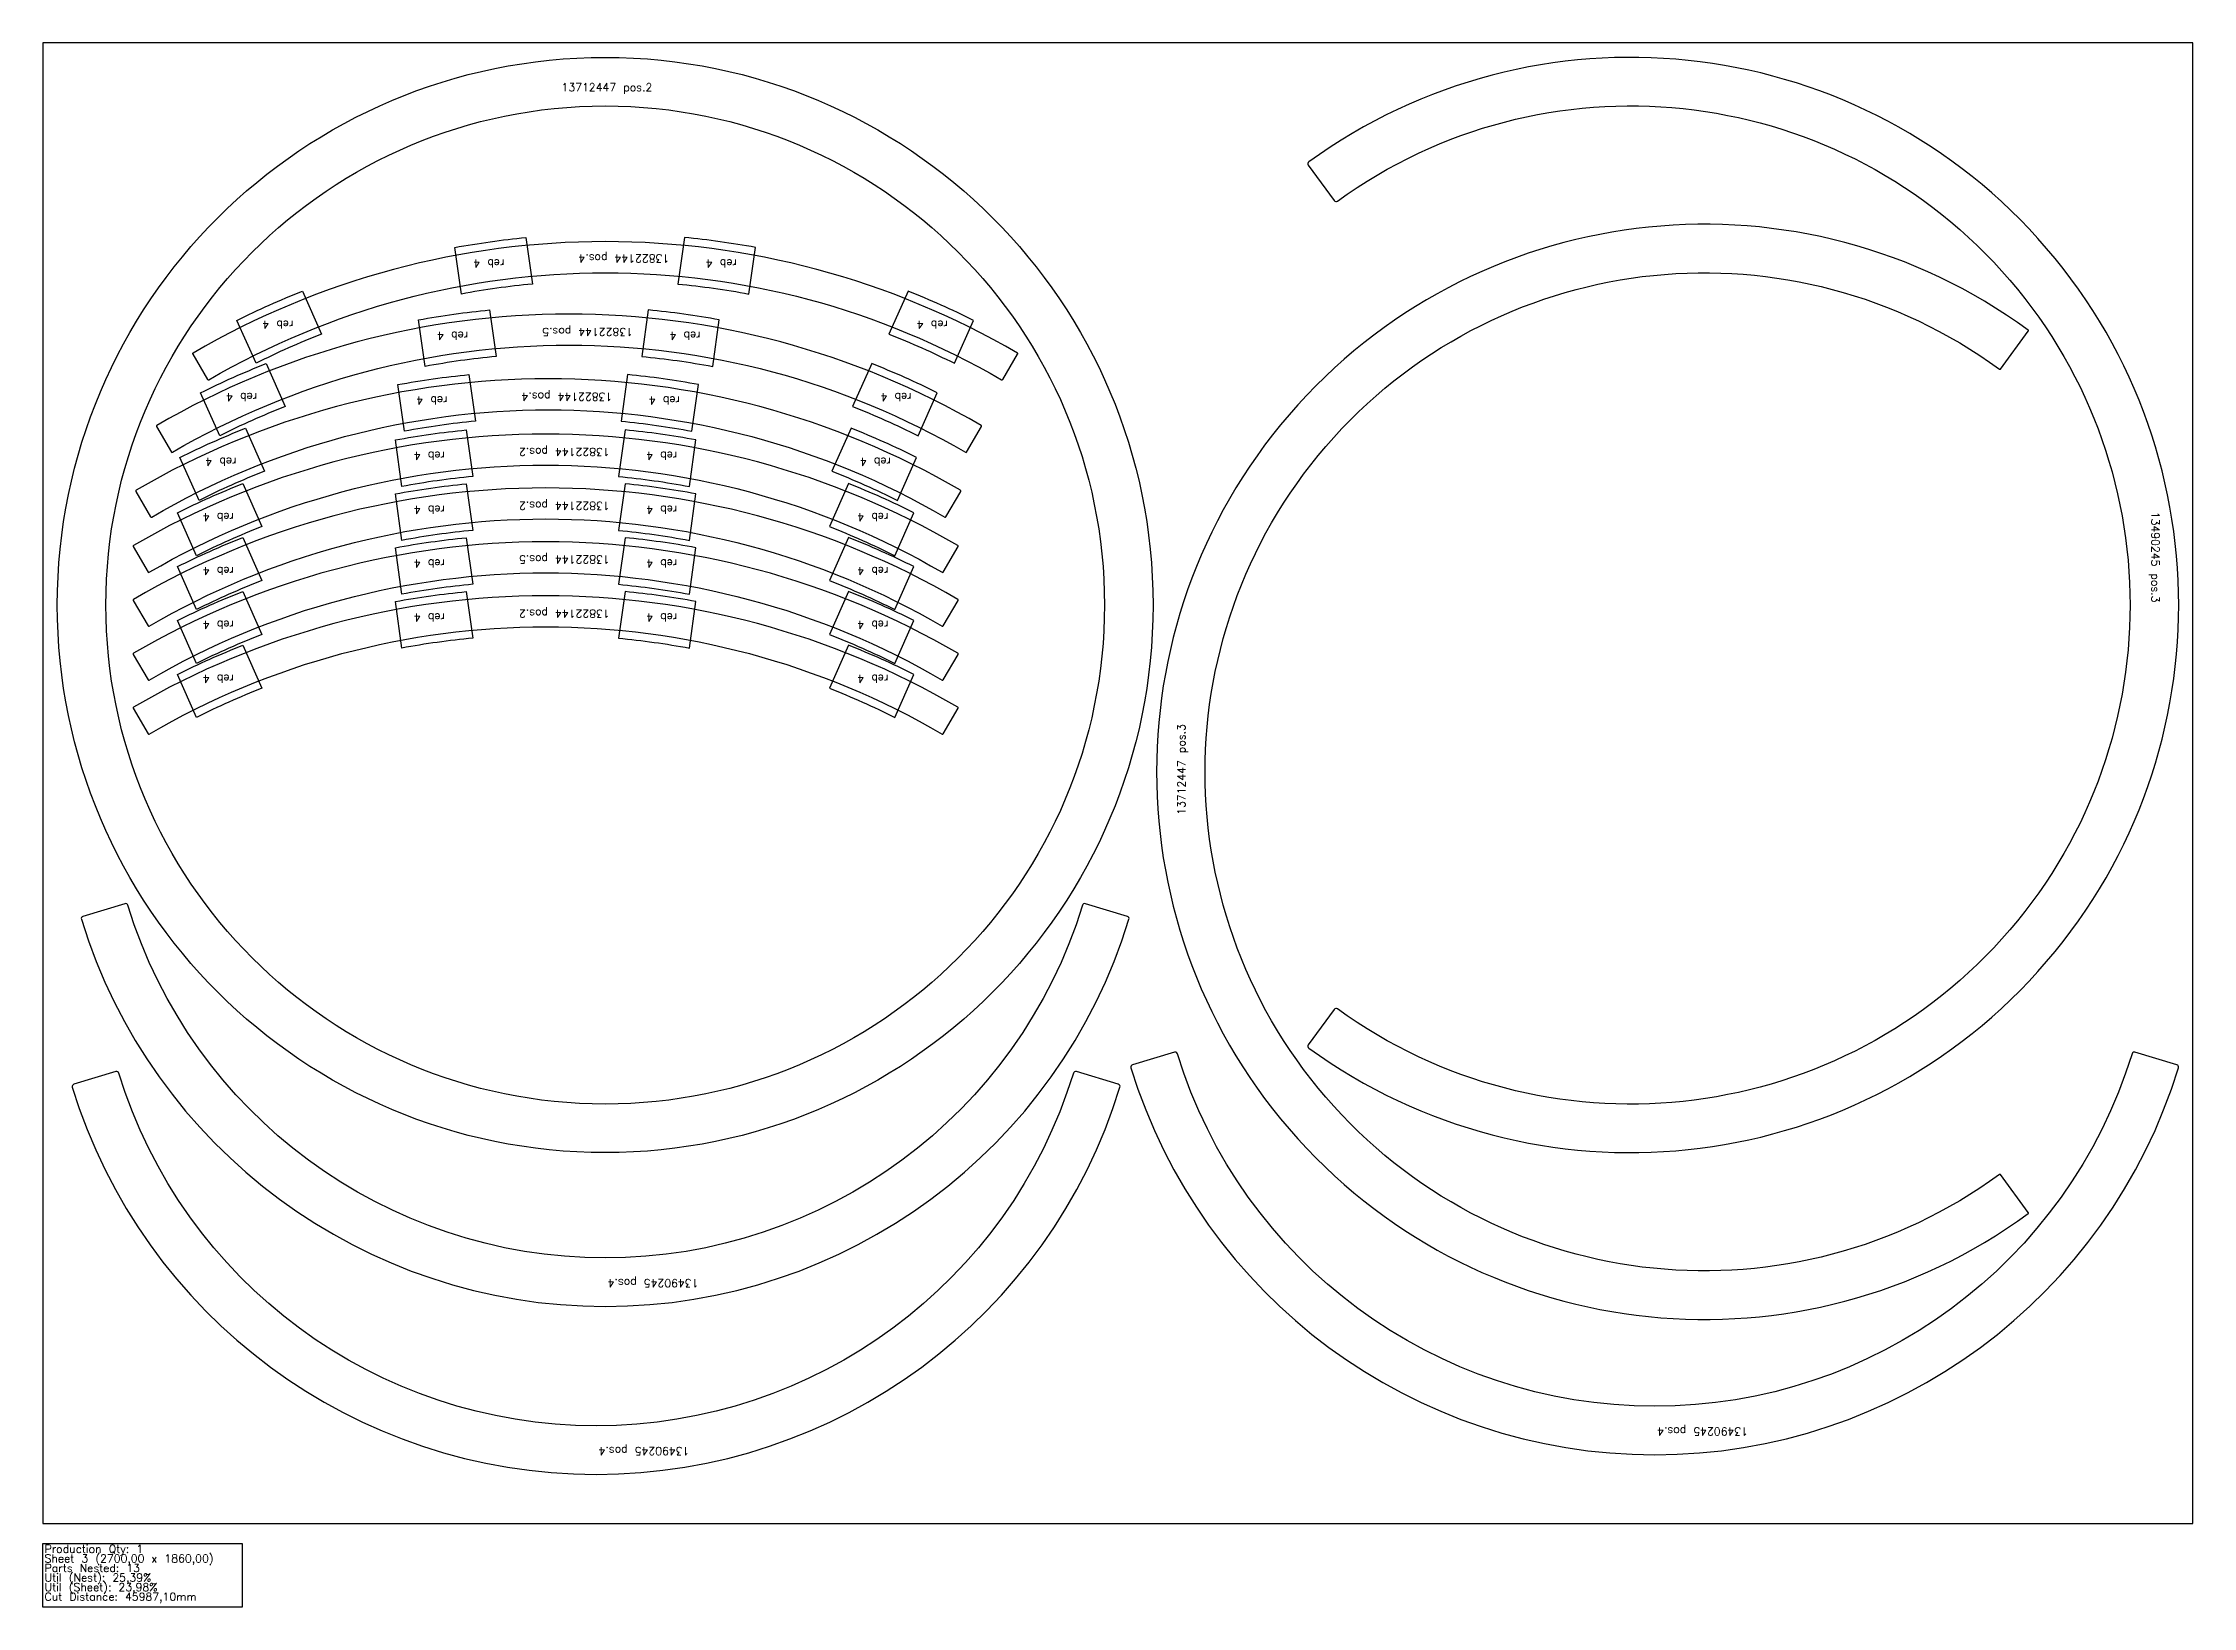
# Model space of a CAD drawing. Header units: millimetres. Extents: x 5670 to 8370, y -105 to 1860.
import ezdxf

# ---------------------------------------------------------------- set-up
doc = ezdxf.new("R2010")
doc.units = ezdxf.units.MM
for name, color, linetype in [('13712447', 7, 'Continuous'), ('13822144', 7, 'Continuous'), ('13918180', 7, 'Continuous'), ('Rebaixo', 6, 'Continuous'), ('sheet', 24, 'Continuous'), ('Stats', 7, 'Continuous'), ('Texto', 7, 'Continuous')]:
    doc.layers.add(name, color=color, linetype=linetype)
doc.styles.get("Standard").update_dxf_attribs({"font": 'txt.shx'})

msp = doc.modelspace()

# ---------------------------------------------------------------- linework, layer by layer
at = {"layer": '13712447', "color": 6}
msp.add_lwpolyline([(8128.1, 1450.4), (8163.1, 1497.9, 0.414639), (8162.9, 1499.3, 1.971816), (8162.9, 389.2, 0.414639), (8163.1, 390.6), (8128.1, 438.2, 0.41375), (8126.8, 438.4, -1.971481), (8126.8, 1450.2, 0.413748)], format="xyb", close=True, dxfattribs=at)
for radius in [688, 627]:
    msp.add_circle((6376, 1153.9), radius, dxfattribs=at)
at = {"layer": '13822144', "color": 2}
for points in [[(5878.1, 1436.7, -0.270426), (6873.9, 1436.7, 0.413917), (6875.3, 1437.1), (6894, 1469, 0.4145), (6893.6, 1470.4, 0.270446), (5858.4, 1470.4, 0.414501), (5858, 1469), (5876.7, 1437.1, 0.413917)], [(5806.5, 1264.4, -0.270426), (6802.4, 1264.4, 0.413916), (6803.8, 1264.8), (6822.5, 1296.7, 0.414499), (6822.1, 1298.1, 0.270446), (5786.9, 1298.1, 0.4145), (5786.5, 1296.7), (5805.2, 1264.8, 0.413917)]]:
    msp.add_lwpolyline(points, format="xyb", close=True, dxfattribs=at)
at = {"layer": '13822144', "color": 1}
for points in [[(5832.5, 1345.8, -0.270426), (6828.4, 1345.8, 0.413918), (6829.8, 1346.1), (6848.5, 1378.1, 0.4145), (6848.1, 1379.4, 0.270446), (5812.8, 1379.4, 0.414501), (5812.5, 1378.1), (5831.2, 1346.1, 0.413918)], [(5803.3, 1059.6, -0.270426), (6799.2, 1059.6, 0.413918), (6800.6, 1059.9), (6819.3, 1091.9, 0.414498), (6818.9, 1093.2, 0.270446), (5783.6, 1093.2, 0.414499), (5783.3, 1091.9), (5801.9, 1059.9, 0.413916)]]:
    msp.add_lwpolyline(points, format="xyb", close=True, dxfattribs=at)
at = {"layer": '13822144', "color": 3}
for points in [[(5803.3, 1195, -0.270426), (6799.2, 1195, 0.413917), (6800.6, 1195.3), (6819.3, 1227.3, 0.414499), (6818.9, 1228.6, 0.270446), (5783.6, 1228.6, 0.414498), (5783.3, 1227.3), (5801.9, 1195.3, 0.413918)], [(5803.3, 1127.3, -0.270426), (6799.2, 1127.3, 0.413916), (6800.6, 1127.6), (6819.3, 1159.6, 0.414499), (6818.9, 1160.9, 0.270446), (5783.6, 1160.9, 0.414499), (5783.3, 1159.6), (5801.9, 1127.6, 0.413916)], [(5803.3, 991.8, -0.270426), (6799.2, 991.8, 0.413915), (6800.6, 992.2), (6819.3, 1024.1, 0.414498), (6818.9, 1025.5, 0.270446), (5783.6, 1025.5, 0.414498), (5783.3, 1024.1), (5801.9, 992.2, 0.413918)]]:
    msp.add_lwpolyline(points, format="xyb", close=True, dxfattribs=at)
at = {"layer": '13918180', "color": 6}
for points in [[(7258.9, 1706.3), (7291.4, 1661.9, 0.41282), (7295.6, 1661.3, -1.961826), (7295.6, 646.5, 0.41282), (7291.4, 645.9), (7258.9, 601.5, 0.415497), (7259.6, 597.3, 1.962753), (7259.6, 1710.5, 0.415497)], [(5720.2, 762.7, 0.415497), (5718.2, 759, 0.73933), (7033.8, 759, 0.415497), (7031.8, 762.7), (6979.1, 778.6, 0.412819), (6975.4, 776.6, -0.739034), (5776.6, 776.6, 0.412819), (5772.9, 778.6)], [(5708.8, 551.8, 0.415497), (5706.8, 548, 0.73933), (7022.4, 548, 0.415497), (7020.4, 551.8), (6967.7, 567.7, 0.41282), (6964, 565.7, -0.739034), (5765.2, 565.7, 0.412819), (5761.5, 567.7)], [(7038.2, 576.3, 0.415497), (7036.2, 572.6, 0.73933), (8351.8, 572.6, 0.415497), (8349.8, 576.3), (8297.1, 592.2, 0.41282), (8293.4, 590.2, -0.739034), (7094.6, 590.2, 0.412819), (7090.9, 592.2)]]:
    msp.add_lwpolyline(points, format="xyb", close=True, dxfattribs=at)
at = {"layer": 'Rebaixo', "color": 2}
for points in [[(6195.5, 1544.6), (6187.3, 1603.1, -0.021707), (6276.4, 1615.6), (6284.6, 1557.1, 0.023018)], [(6556.5, 1544.6), (6564.7, 1603.1, 0.021707), (6475.6, 1615.6), (6467.4, 1557.1, -0.023018)], [(5937.5, 1457.6), (5913.5, 1511.5, -0.021707), (5995.7, 1548.1), (6019.7, 1494.2, 0.023018)], [(6814.5, 1457.6), (6838.5, 1511.5, 0.021707), (6756.3, 1548.1), (6732.3, 1494.2, -0.023018)], [(6124, 1372.3), (6115.7, 1430.8, -0.021707), (6204.9, 1443.3), (6213.1, 1384.8, 0.023018)], [(6485, 1372.3), (6493.2, 1430.8, 0.021707), (6404.1, 1443.3), (6395.9, 1384.8, -0.023018)], [(5866, 1285.3), (5842, 1339.3, -0.021707), (5924.2, 1375.9), (5948.2, 1321.9, 0.023018)], [(6743, 1285.3), (6767, 1339.3, 0.021707), (6684.8, 1375.9), (6660.7, 1321.9, -0.023018)]]:
    msp.add_lwpolyline(points, format="xyb", close=True, dxfattribs=at)
at = {"layer": 'Rebaixo', "color": 1}
for points in [[(6149.9, 1453.6), (6141.7, 1512.1, -0.021707), (6230.8, 1524.6), (6239.1, 1466.1, 0.023018)], [(6511, 1453.6), (6519.2, 1512.1, 0.021707), (6430.1, 1524.6), (6421.9, 1466.1, -0.023018)], [(5892, 1366.6), (5868, 1420.6, -0.021707), (5950.2, 1457.2), (5974.2, 1403.2, 0.023018)], [(6768.9, 1366.6), (6793, 1420.6, 0.021707), (6710.7, 1457.2), (6686.7, 1403.2, -0.023018)], [(6120.7, 1167.4), (6112.5, 1225.9, -0.021707), (6201.6, 1238.4), (6209.9, 1179.9, 0.023018)], [(6481.8, 1167.4), (6490, 1225.9, 0.021707), (6400.9, 1238.4), (6392.7, 1179.9, -0.023018)], [(5862.8, 1080.4), (5838.8, 1134.4, -0.021707), (5921, 1171), (5945, 1117, 0.023018)], [(6739.7, 1080.4), (6763.8, 1134.4, 0.021707), (6681.5, 1171), (6657.5, 1117, -0.023018)]]:
    msp.add_lwpolyline(points, format="xyb", close=True, dxfattribs=at)
at = {"layer": 'Rebaixo', "color": 3}
for points in [[(6120.7, 1302.8), (6112.5, 1361.3, -0.021707), (6201.6, 1373.8), (6209.9, 1315.3, 0.023018)], [(6481.8, 1302.8), (6490, 1361.3, 0.021707), (6400.9, 1373.8), (6392.7, 1315.3, -0.023018)], [(5862.8, 1215.8), (5838.8, 1269.8, -0.021707), (5921, 1306.4), (5945, 1252.4, 0.023018)], [(6120.7, 1235.1), (6112.5, 1293.6, -0.021707), (6201.6, 1306.1), (6209.9, 1247.6, 0.023018)], [(6481.8, 1235.1), (6490, 1293.6, 0.021707), (6400.9, 1306.1), (6392.7, 1247.6, -0.023018)], [(6739.7, 1215.8), (6763.8, 1269.8, 0.021707), (6681.5, 1306.4), (6657.5, 1252.4, -0.023018)], [(5862.8, 1148.1), (5838.8, 1202.1, -0.021707), (5921, 1238.7), (5945, 1184.7, 0.023018)], [(6739.7, 1148.1), (6763.8, 1202.1, 0.021707), (6681.5, 1238.7), (6657.5, 1184.7, -0.023018)], [(6120.7, 1099.7), (6112.5, 1158.2, -0.021707), (6201.6, 1170.7), (6209.9, 1112.2, 0.023018)], [(6481.8, 1099.7), (6490, 1158.2, 0.021707), (6400.9, 1170.7), (6392.7, 1112.2, -0.023018)], [(5862.8, 1012.7), (5838.8, 1066.7, -0.021707), (5921, 1103.3), (5945, 1049.3, 0.023018)], [(6739.7, 1012.7), (6763.8, 1066.7, 0.021707), (6681.5, 1103.3), (6657.5, 1049.3, -0.023018)]]:
    msp.add_lwpolyline(points, format="xyb", close=True, dxfattribs=at)
at = {"layer": 'sheet', "color": 7}
msp.add_lwpolyline([(5670, 0), (8370, 0), (8370, 1860), (5670, 1860)], close=True, dxfattribs=at)
at = {"layer": 'Stats', "color": 151}
msp.add_lwpolyline([(5670, -25), (5920, -25), (5920, -105), (5670, -105), (5670, -25)], close=True, dxfattribs=at)

# ---------------------------------------------------------------- texts
at = {"layer": 'Rebaixo', "color": 2, "char_height": 10, "rotation": 180}
for insert, attachment_point in [((6249.5, 1578), 1), ((6502.5, 1578), 3), ((5984.5, 1501.1), 1), ((6767.5, 1501.1), 3), ((6178, 1405.7), 1), ((6431, 1405.7), 3), ((5913, 1328.8), 1), ((6696, 1328.8), 3)]:
    msp.add_mtext_dynamic_manual_height_columns('reb 4', width=163.002, gutter_width=12.5, heights=[0], dxfattribs=dict(at, insert=insert, attachment_point=attachment_point))
at = {"layer": 'Rebaixo', "color": 1, "char_height": 10, "rotation": 180}
for insert, attachment_point in [((6204, 1487.1), 1), ((6457, 1487.1), 3), ((5939, 1410.1), 1), ((6722, 1410.1), 3), ((6174.8, 1200.9), 1), ((6427.7, 1200.9), 3), ((5909.8, 1123.9), 1), ((6692.8, 1123.9), 3)]:
    msp.add_mtext_dynamic_manual_height_columns('reb 4', width=163.002, gutter_width=12.5, heights=[0], dxfattribs=dict(at, insert=insert, attachment_point=attachment_point))
at = {"layer": 'Rebaixo', "color": 3, "char_height": 10, "rotation": 180}
for insert, attachment_point in [((6174.8, 1336.3), 1), ((6427.7, 1336.3), 3), ((5909.8, 1259.3), 1), ((6174.8, 1268.6), 1), ((6427.7, 1268.6), 3), ((6692.8, 1259.3), 3), ((5909.8, 1191.6), 1), ((6692.8, 1191.6), 3), ((6174.8, 1133.1), 1), ((6427.7, 1133.1), 3), ((5909.8, 1056.2), 1), ((6692.8, 1056.2), 3)]:
    msp.add_mtext_dynamic_manual_height_columns('reb 4', width=163.002, gutter_width=12.5, heights=[0], dxfattribs=dict(at, insert=insert, attachment_point=attachment_point))
at = {"layer": 'Stats', "color": 60}
for s, p in [('Production Qty: 1', (5672, -37)), ('Sheet 3 (2700,00 x 1860,00)', (5672, -49)), ('Parts Nested: 13', (5672, -61)), ('Util (Nest): 25,39%', (5672, -73)), ('Util (Sheet): 23,98%', (5672, -85)), ('Cut Distance: 45987,10mm', (5672, -97))]:
    msp.add_text(s, height=10, dxfattribs=at).set_placement(p)
at = {"layer": 'Texto', "color": 6, "insert": (6321.2, 1809.4), "char_height": 10, "width": 397.047, "attachment_point": 1}
msp.add_mtext('13712447 pos.2', dxfattribs=at)
at = {"layer": 'Texto', "color": 2, "char_height": 10, "width": 158.97, "attachment_point": 1, "rotation": 180}
for insert in [(6456.4, 1584.2), (6384.9, 1410.6)]:
    msp.add_mtext('13822144 pos.4', dxfattribs=dict(at, insert=insert))
at = {"layer": 'Texto', "color": 1, "char_height": 10, "width": 158.97, "attachment_point": 1, "rotation": 180}
for insert in [(6410.9, 1491.9), (6381.7, 1206)]:
    msp.add_mtext('13822144 pos.5', dxfattribs=dict(at, insert=insert))
at = {"layer": 'Texto', "color": 3, "char_height": 10, "width": 158.97, "attachment_point": 1, "rotation": 180}
for insert in [(6381.7, 1341.1), (6381.7, 1273.4), (6381.7, 1138)]:
    msp.add_mtext('13822144 pos.2', dxfattribs=dict(at, insert=insert))
at = {"layer": 'Texto', "color": 6, "char_height": 10, "attachment_point": 1}
for s, insert, width, rotation in [('{\\W7.38122;  }13490245 pos.3', (8327.8, 1271), 212.651, 270), ('13712447 pos.3', (7094.6, 890.3), 397.047, 90), ('{\\W7.38386;  }13490245 pos.4', (6493.1, 296.8), 212.651, 180), ('{\\W7.38386;  }13490245 pos.4', (7811.1, 110.5), 212.651, 180), ('{\\W7.38386;  }13490245 pos.4', (6481.7, 85.9), 212.651, 180)]:
    msp.add_mtext(s, dxfattribs=dict(at, insert=insert, width=width, rotation=rotation))

doc.saveas('drawing.dxf')
